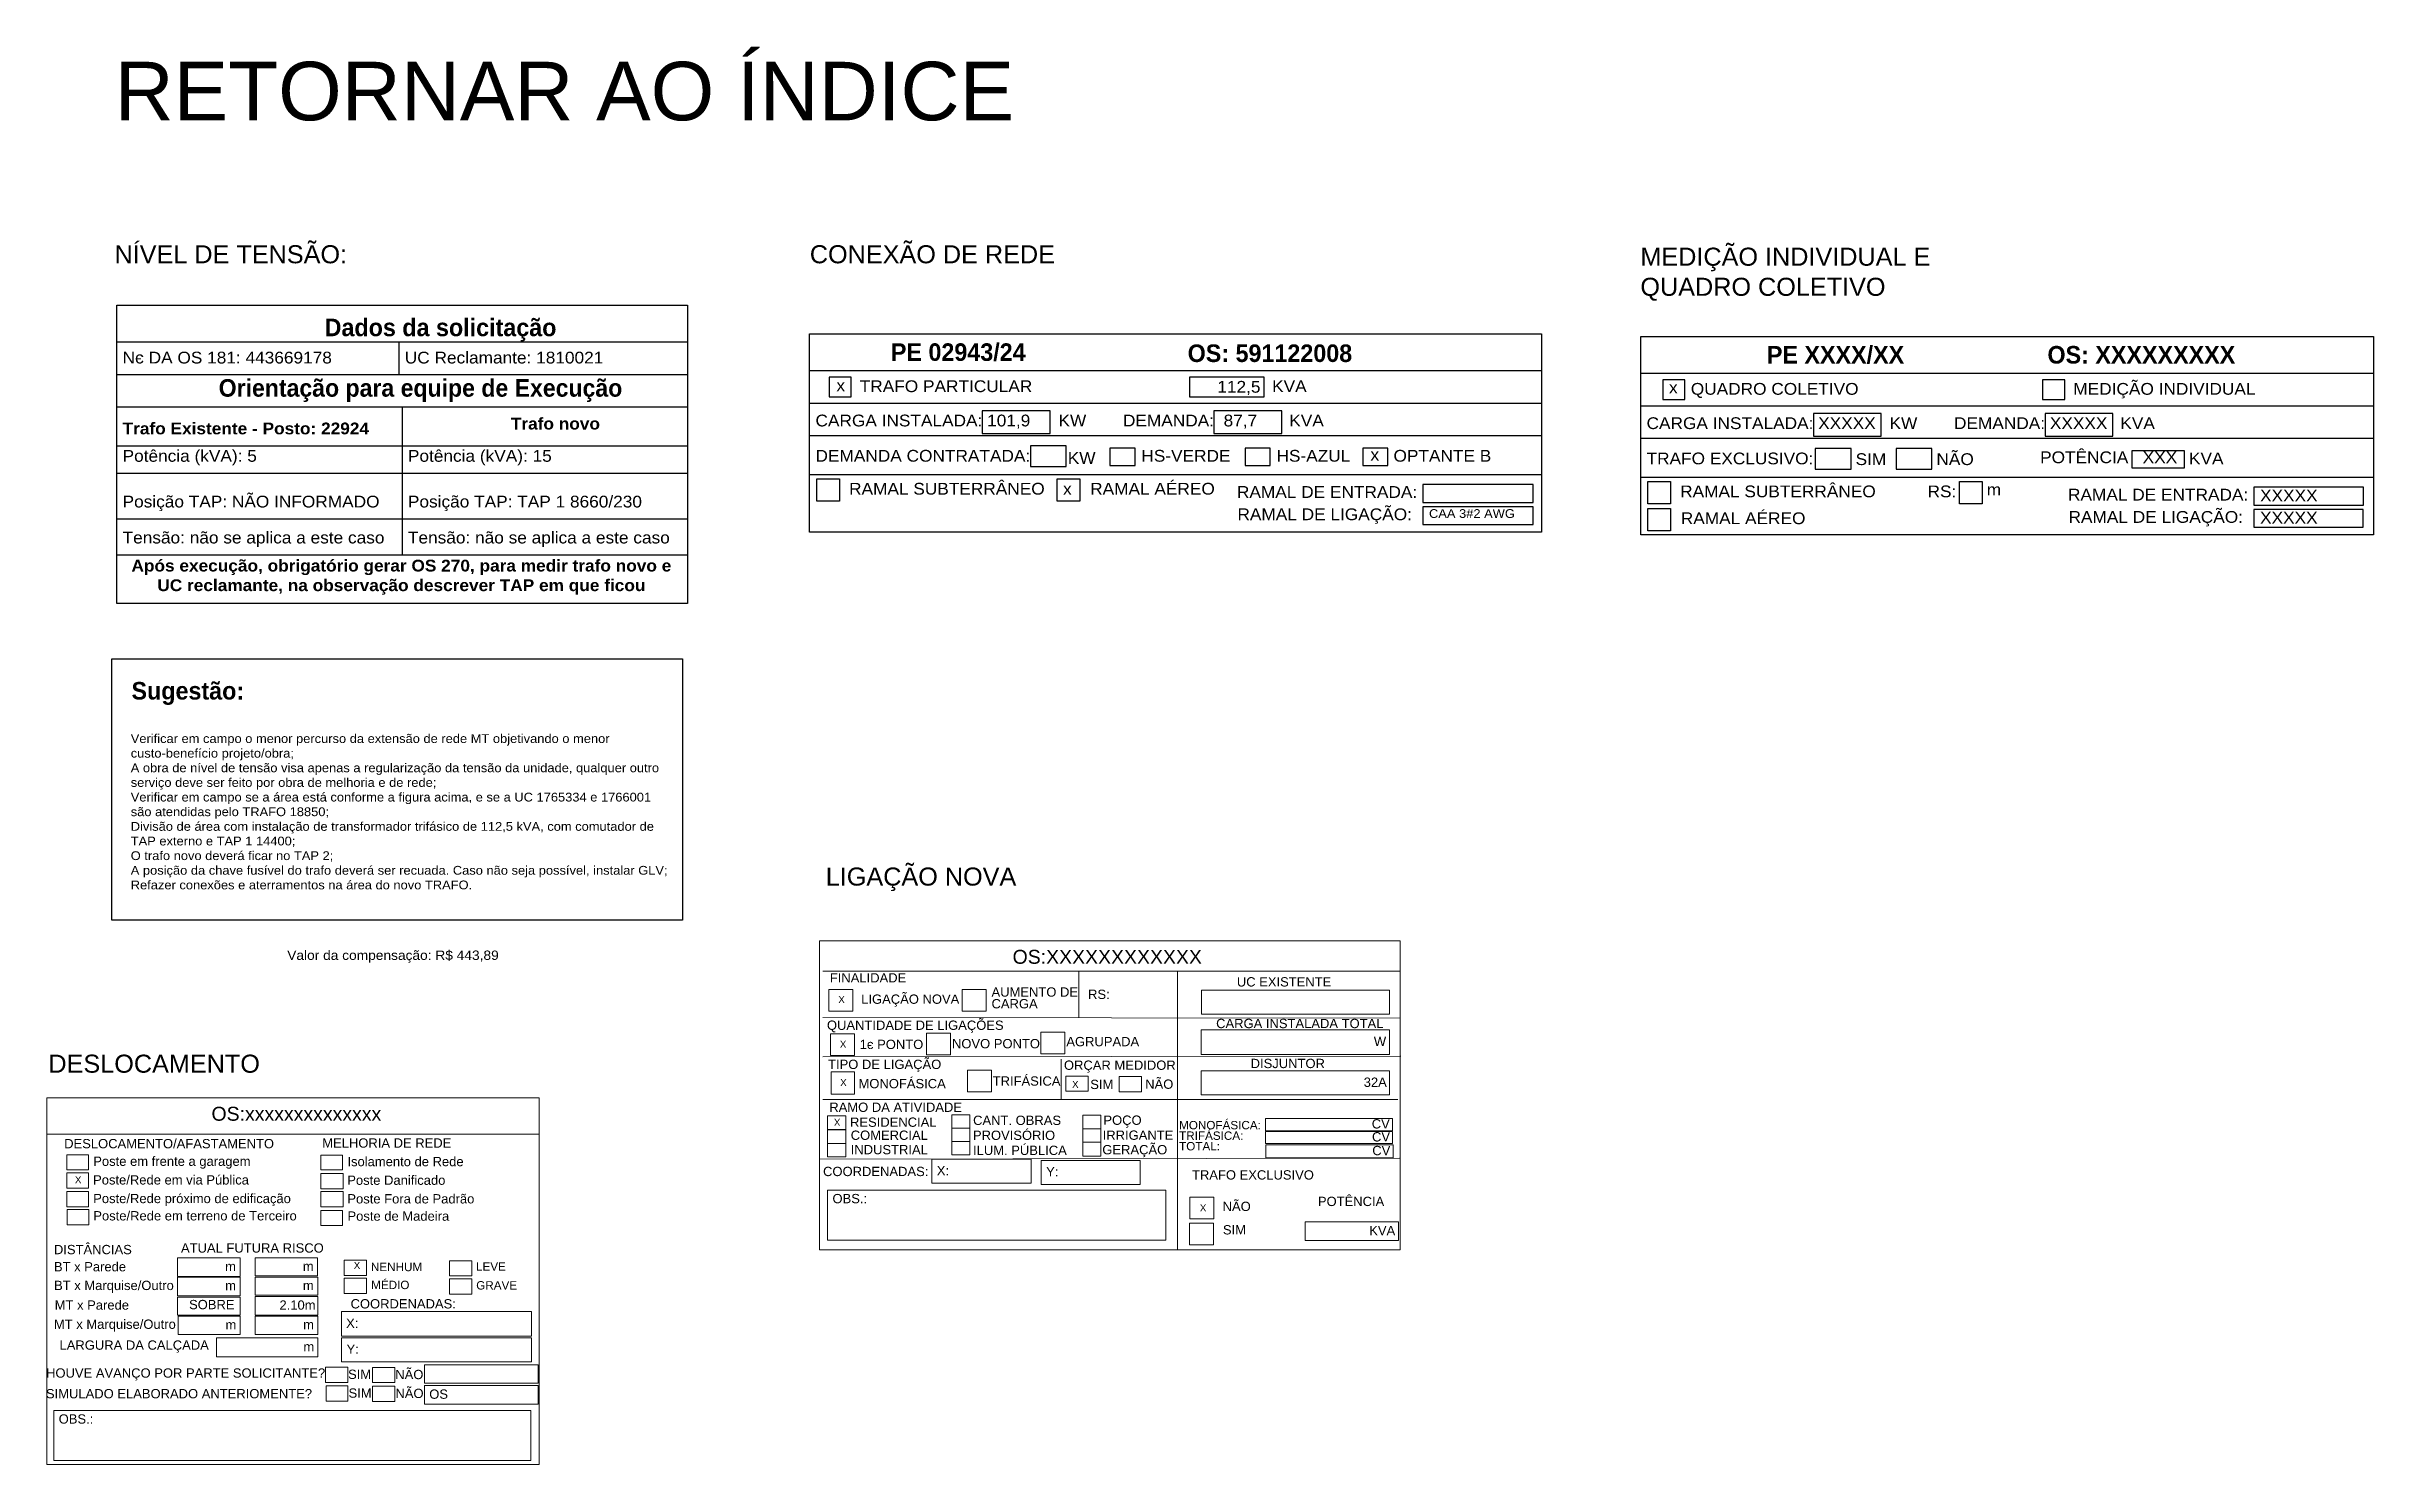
# Paper-space layout 'QUADROS' of a CAD drawing. Extents: x 32 to 430, y 127 to 369.
import ezdxf

# ---------------------------------------------------------------- set-up
doc = ezdxf.new("R2010")
doc.units = 0
doc.layers.add('FORMATO', color=7, linetype='Continuous')
doc.layers.add('Textos', color=7, linetype='Continuous')
doc.styles.get("Standard").update_dxf_attribs({"font": 'arial.ttf'})
doc.styles.add('textstyle3', font='arial.ttf')

psp = doc.layouts.new('QUADROS')

# ---------------------------------------------------------------- linework, layer by layer
at = {"color": 7}
for p, q in [((44.244681, 318.937612), (141.745351, 318.937612)), ((92.458132, 318.839952), (92.458132, 313.276785)), ((141.745351, 313.276785), (44.244681, 313.276785)), ((44.244681, 307.811278), (141.745351, 307.811278)), ((92.995016, 307.811278), (92.995016, 282.533373)), ((44.244681, 301.174592), (141.745351, 301.174592)), ((44.244681, 296.489872), (141.745351, 296.489872)), ((44.244681, 288.682006), (141.745351, 288.682006)), ((44.244681, 282.533373), (141.745351, 282.533373))]:
    psp.add_line(p, q, dxfattribs=at)
at = {"color": 0}
for p, q in [((162.63096, 314.052324), (287.651419, 314.052324)), ((304.620418, 313.598743), (429.814871, 313.598743)), ((287.651419, 308.391497), (162.63096, 308.391497)), ((429.814871, 307.937916), (304.620418, 307.937916)), ((162.63096, 302.925991), (287.651419, 302.925991)), ((304.620418, 302.47241), (429.814871, 302.47241)), ((162.63096, 296.289304), (287.651419, 296.289304)), ((304.620418, 295.835723), (429.814871, 295.835723))]:
    psp.add_line(p, q, dxfattribs=at)
at = {"color": 7}
psp.add_lwpolyline([(44.244681, 325.183905), (141.745351, 325.183905), (141.745351, 274.237453), (44.244681, 274.237453)], close=True, dxfattribs=at)
at = {"color": 0}
for points in [[(162.63096, 320.298617), (287.651419, 320.298617), (287.651419, 286.395844), (162.63096, 286.395844)], [(304.620418, 319.845037), (429.814871, 319.845037), (429.814871, 285.942263), (304.620418, 285.942263)]]:
    psp.add_lwpolyline(points, close=True, dxfattribs=at)
at = {"color": 8}
psp.add_lwpolyline([(43.382955, 264.806949), (140.883625, 264.806949), (140.883625, 220.131909), (43.382955, 220.131909)], close=True, dxfattribs=at)
at = {"color": 7, "lineweight": 20, "flags": 128}
for points in [[(164.29998, 163.8047), (164.29998, 216.611297), (263.512375, 216.611297), (263.512375, 163.8047), (164.29998, 163.8047)], [(164.900055, 211.410647), (263.412363, 211.410647)], [(208.605515, 211.410647), (208.605515, 203.50966)], [(225.507627, 211.410647), (225.507627, 163.904712)], [(165.90018, 204.609798), (165.90018, 208.31026), (170.000692, 208.31026), (170.000692, 204.609798), (165.90018, 204.609798)], [(188.703029, 204.609798), (188.703029, 208.31026), (192.803541, 208.31026), (192.803541, 204.609798), (188.703029, 204.609798)], [(229.608139, 204.109735), (229.608139, 208.210247), (261.71215, 208.210247), (261.71215, 204.109735), (229.608139, 204.109735)], [(164.900055, 203.50966), (263.512375, 203.409648)], [(166.200218, 197.008848), (166.200218, 200.70931), (170.30073, 200.70931), (170.30073, 197.008848), (166.200218, 197.008848)], [(182.602267, 197.10886), (182.602267, 200.809323), (186.702779, 200.809323), (186.702779, 197.10886), (182.602267, 197.10886)], [(202.104703, 197.308885), (202.104703, 201.009348), (206.205216, 201.009348), (206.205216, 197.308885), (202.104703, 197.308885)], [(229.508127, 197.208873), (229.508127, 201.409398), (261.71215, 201.409398), (261.71215, 197.208873), (229.508127, 197.208873)], [(164.900055, 196.808823), (263.612388, 196.908836)], [(205.605141, 196.408773), (205.605141, 189.507911)], [(166.30023, 190.408023), (166.30023, 194.208498), (170.30073, 194.208498), (170.30073, 190.408023), (166.30023, 190.408023)], [(189.591634, 190.797787), (189.591634, 194.498249), (193.692146, 194.498249), (193.692146, 190.797787), (189.591634, 190.797787)], [(206.405241, 190.908086), (206.405241, 193.508411), (210.205715, 193.508411), (210.205715, 190.908086), (206.405241, 190.908086)], [(215.506378, 190.808073), (215.506378, 193.408398), (219.306852, 193.408398), (219.306852, 190.808073), (215.506378, 190.808073)], [(229.508127, 190.308011), (229.508127, 194.408523), (261.71215, 194.408523), (261.71215, 190.308011), (229.508127, 190.308011)], [(32.312906, 189.772967), (32.312906, 127.165145), (116.423415, 127.165145), (116.423415, 189.772967), (32.312906, 189.772967)], [(263.112325, 189.507911), (164.900055, 189.507911)], [(186.902804, 184.607299), (186.902804, 186.907586), (190.003191, 186.907586), (190.003191, 184.607299), (186.902804, 184.607299)], [(32.312906, 183.572192), (116.323402, 183.572192)], [(165.700155, 184.307261), (165.700155, 186.707561), (168.800542, 186.707561), (168.800542, 184.307261), (165.700155, 184.307261)], [(165.700155, 182.006974), (165.700155, 184.407274), (168.800542, 184.407274), (168.800542, 182.006974), (165.700155, 182.006974)], [(186.919675, 182.336232), (186.919675, 184.636519), (190.020062, 184.636519), (190.020062, 182.336232), (186.919675, 182.336232)], [(209.305603, 184.507286), (209.305603, 186.807574), (212.40599, 186.807574), (212.40599, 184.507286), (209.305603, 184.507286)], [(209.305603, 182.206999), (209.305603, 184.507286), (212.40599, 184.507286), (212.40599, 182.206999), (209.305603, 182.206999)], [(240.500843, 184.162182), (240.500843, 186.262444), (262.203555, 186.262444), (262.203555, 184.162182), (240.500843, 184.162182)], [(240.500843, 181.961907), (240.500843, 184.062169), (262.203555, 184.062169), (262.203555, 181.961907), (240.500843, 181.961907)], [(35.713331, 177.47143), (35.713331, 180.071755), (39.413793, 180.071755), (39.413793, 177.47143), (35.713331, 177.47143)], [(79.118754, 177.47143), (79.118754, 179.971742), (82.819216, 179.971742), (82.819216, 177.47143), (79.118754, 177.47143)], [(263.412363, 179.506661), (164.29998, 179.306636)], [(165.700155, 179.706686), (165.700155, 182.006974), (168.800542, 182.006974), (168.800542, 179.706686), (165.700155, 179.706686)], [(183.502379, 175.206124), (183.502379, 179.306636), (200.504503, 179.306636), (200.504503, 175.206124), (183.502379, 175.206124)], [(186.919675, 180.035945), (186.919675, 182.336232), (190.020062, 182.336232), (190.020062, 180.035945), (186.919675, 180.035945)], [(202.204716, 175.006099), (202.204716, 179.106611), (219.106827, 179.106611), (219.106827, 175.006099), (202.204716, 175.006099)], [(209.305603, 179.806699), (209.305603, 182.206999), (212.40599, 182.206999), (212.40599, 179.806699), (209.305603, 179.806699)], [(240.600856, 179.561607), (240.600856, 181.761882), (262.303567, 181.761882), (262.303567, 179.561607), (240.600856, 179.561607)], [(35.713331, 174.371043), (35.713331, 176.971368), (39.413793, 176.971368), (39.413793, 174.371043), (35.713331, 174.371043)], [(79.118754, 174.27103), (79.118754, 176.871355), (82.919229, 176.871355), (82.919229, 174.27103), (79.118754, 174.27103)], [(35.713331, 171.170643), (35.713331, 173.770968), (39.413793, 173.770968), (39.413793, 171.170643), (35.713331, 171.170643)], [(79.118754, 171.170643), (79.118754, 173.770968), (82.919229, 173.770968), (82.919229, 171.170643), (79.118754, 171.170643)], [(165.700155, 165.504912), (165.700155, 174.005974), (223.507377, 174.005974), (223.507377, 165.504912), (165.700155, 165.504912)], [(227.60789, 169.105362), (227.60789, 172.805824), (231.708402, 172.805824), (231.708402, 169.105362), (227.60789, 169.105362)], [(35.769239, 168.11646), (35.769239, 170.716785), (39.469702, 170.716785), (39.469702, 168.11646), (35.769239, 168.11646)], [(79.118754, 167.970243), (79.118754, 170.570568), (82.819216, 170.570568), (82.819216, 167.970243), (79.118754, 167.970243)], [(227.507877, 164.704812), (227.507877, 168.405274), (231.608389, 168.405274), (231.608389, 164.704812), (227.507877, 164.704812)], [(247.310351, 165.4049), (247.310351, 168.605299), (263.212338, 168.605299), (263.212338, 165.4049), (247.310351, 165.4049)], [(54.615693, 159.269156), (54.615693, 162.469556), (65.31703, 162.469556), (65.31703, 159.269156), (54.615693, 159.269156)], [(54.615693, 155.968744), (54.615693, 159.169144), (65.31703, 159.169144), (65.31703, 155.968744), (54.615693, 155.968744)], [(67.917354, 159.369169), (67.917354, 162.469556), (78.518679, 162.469556), (78.518679, 159.369169), (67.917354, 159.369169)], [(67.917354, 156.068756), (67.917354, 159.169144), (78.618691, 159.169144), (78.618691, 156.068756), (67.917354, 156.068756)], [(83.119254, 159.469181), (83.119254, 162.069506), (86.919728, 162.069506), (86.919728, 159.469181), (83.119254, 159.469181)], [(101.121503, 159.369169), (101.121503, 161.969493), (104.921978, 161.969493), (104.921978, 159.369169), (101.121503, 159.369169)], [(54.615693, 152.668331), (54.615693, 155.768719), (65.31703, 155.768719), (65.31703, 152.668331), (54.615693, 152.668331)], [(67.917354, 152.668331), (67.917354, 155.868731), (78.618691, 155.868731), (78.618691, 152.668331), (67.917354, 152.668331)], [(83.119254, 156.368794), (83.119254, 158.969119), (86.919728, 158.969119), (86.919728, 156.368794), (83.119254, 156.368794)], [(101.121503, 156.268781), (101.121503, 158.869106), (104.921978, 158.869106), (104.921978, 156.268781), (101.121503, 156.268781)], [(54.715705, 149.367919), (54.715705, 152.468306), (65.31703, 152.468306), (65.31703, 149.367919), (54.715705, 149.367919)], [(67.917354, 149.367919), (67.917354, 152.468306), (78.618691, 152.468306), (78.618691, 149.367919), (67.917354, 149.367919)], [(82.619191, 149.067882), (82.619191, 153.268406), (115.123252, 153.268406), (115.123252, 149.067882), (82.619191, 149.067882)], [(61.31653, 145.567444), (61.31653, 148.767844), (78.618691, 148.767844), (78.618691, 145.567444), (61.31653, 145.567444)], [(82.619191, 144.667332), (82.619191, 148.767844), (115.123252, 148.767844), (115.123252, 144.667332), (82.619191, 144.667332)], [(79.916646, 141.181939), (79.916646, 143.782264), (83.717121, 143.782264), (83.717121, 141.181939), (79.916646, 141.181939)], [(87.960402, 141.140847), (87.960402, 143.741172), (91.760877, 143.741172), (91.760877, 141.140847), (87.960402, 141.140847)], [(96.830305, 141.066882), (96.830305, 144.167269), (116.232729, 144.167269), (116.232729, 141.066882), (96.830305, 141.066882)], [(80.016659, 137.981539), (80.016659, 140.581864), (83.717121, 140.581864), (83.717121, 137.981539), (80.016659, 137.981539)], [(87.960402, 137.940447), (87.960402, 140.540772), (91.760877, 140.540772), (91.760877, 137.940447), (87.960402, 137.940447)], [(96.830305, 137.466432), (96.830305, 140.666832), (116.232729, 140.666832), (116.232729, 137.466432), (96.830305, 137.466432)], [(33.513056, 127.865233), (33.513056, 136.366295), (115.02324, 136.366295), (115.02324, 127.865233), (33.513056, 127.865233)]]:
    psp.add_lwpolyline(points, dxfattribs=at)
at = {"layer": 'Textos'}
for points in [[(169.735432, 312.906316), (165.952892, 312.906316), (165.952892, 309.527754), (169.735432, 309.527754)], [(240.307424, 312.906316), (227.538677, 312.906316), (227.538677, 309.527754), (240.307424, 309.527754)], [(312.17774, 312.452736), (308.3952, 312.452736), (308.3952, 309.074173), (312.17774, 309.074173)], [(377.078481, 312.452736), (373.295941, 312.452736), (373.295941, 309.074173), (377.078481, 309.074173)], [(203.730408, 307.140487), (192.126151, 307.140487), (192.126151, 303.292804), (203.730408, 303.292804)], [(243.314925, 307.140487), (231.710668, 307.140487), (231.710668, 303.292804), (243.314925, 303.292804)], [(385.304383, 306.686906), (373.700126, 306.686906), (373.700126, 302.839223), (385.304383, 302.839223)], [(206.442345, 301.150074), (200.340486, 301.150074), (200.340486, 297.61927), (206.442345, 297.61927)], [(218.238123, 300.781184), (213.930816, 300.781184), (213.930816, 297.833853), (218.238123, 297.833853)], [(241.327894, 300.781184), (237.020587, 300.781184), (237.020587, 297.833853), (241.327894, 297.833853)], [(261.440471, 300.781184), (257.133164, 300.781184), (257.133164, 297.833853), (261.440471, 297.833853)], [(340.550474, 300.696493), (334.448615, 300.696493), (334.448615, 297.16569), (340.550474, 297.16569)], [(354.358256, 300.696493), (348.256397, 300.696493), (348.256397, 297.16569), (354.358256, 297.16569)], [(397.558506, 300.327603), (388.538034, 300.327603), (388.538034, 297.380273), (397.558506, 297.380273)], [(163.83532, 295.530617), (167.732773, 295.530617), (167.732773, 291.691544), (163.83532, 291.691544)], [(204.909523, 295.530617), (208.806975, 295.530617), (208.806975, 291.691544), (204.909523, 291.691544)], [(286.2683, 294.556038), (267.372834, 294.556038), (267.372834, 291.493666), (286.2683, 291.493666)], [(305.824778, 295.077036), (309.722231, 295.077036), (309.722231, 291.237963), (305.824778, 291.237963)], [(359.060449, 295.077036), (362.957901, 295.077036), (362.957901, 291.237963), (359.060449, 291.237963)], [(286.2683, 290.76312), (267.372834, 290.76312), (267.372834, 287.700748), (286.2683, 287.700748)], [(305.824778, 290.486017), (309.722231, 290.486017), (309.722231, 286.646944), (305.824778, 286.646944)]]:
    psp.add_lwpolyline(points, close=True, dxfattribs=at)
at = {"layer": 'Textos', "color": 7}
for points in [[(345.719866, 306.686906), (334.115609, 306.686906), (334.115609, 302.839223), (345.719866, 302.839223)], [(428.137641, 294.102457), (409.362292, 294.102457), (409.362292, 291.040086), (428.137641, 291.040086)], [(428.074049, 290.309539), (409.362292, 290.309539), (409.362292, 287.247167), (428.074049, 287.247167)]]:
    psp.add_lwpolyline(points, close=True, dxfattribs=at)

# ---------------------------------------------------------------- texts
at = {"color": 7, "style": 'textstyle3'}
for s, height, p in [('OS:XXXXXXXXXXXX', 2.38125, (197.303143, 212.686369)), ('FINALIDADE', 1.5875, (166.076497, 209.495586)), ('X', 1.190625, (167.526236, 205.99285)), ('LIGAÇÃO NOVA', 1.5875, (171.441005, 205.854056)), ('AUMENTO DE ', 1.5875, (193.704591, 207.071531)), ('RS:', 1.5875, (210.199514, 206.679565)), ('UC EXISTENTE ', 1.5875, (235.618376, 208.810241)), ('QUANTIDADE DE LIGAÇÕES', 1.5875, (165.586647, 201.401808)), ('CARGA ', 1.5875, (193.704591, 205.071287)), ('CARGA INSTALADA TOTAL', 1.5875, (232.081175, 201.69524)), ('X ', 1.190625, (167.791379, 198.36136)), ('1є PONTO', 1.5875, (171.180682, 198.130206)), ('NOVO PONTO', 1.5875, (186.949466, 198.252212)), ('AGRUPADA ', 1.5875, (206.485959, 198.603744)), ('W', 1.5875, (259.030534, 198.625298)), ('TIPO DE LIGAÇÃO', 1.5875, (165.778044, 194.718749)), ('ORÇAR MEDIDOR', 1.5875, (206.080824, 194.574526)), ('DISJUNTOR ', 1.5875, (237.981591, 194.869213)), ('X', 1.190625, (167.84945, 191.807195)), ('MONOFÁSICA', 1.5875, (170.983514, 191.427016)), ('TRIFÁSICA', 1.5875, (193.903525, 191.869692)), ('X ', 1.190625, (207.47255, 191.487965)), ('SIM ', 1.5875, (210.573887, 191.290912)), ('NÃO', 1.5875, (219.960645, 191.333401)), ('32A', 1.5875, (257.296833, 191.66459)), ('OS:xxxxxxxxxxxxxx', 2.38125, (60.431664, 185.877816)), ('RAMO DA ATIVIDADE', 1.5875, (165.989571, 187.390039)), ('MELHORIA DE REDE', 1.5875, (79.359557, 181.281025)), ('X', 1.190625, (166.768444, 185.013187)), ('RESIDENCIAL', 1.5875, (169.527932, 184.842529)), ('COMERCIAL ', 1.5875, (169.648738, 182.611705)), ('CANT. OBRAS', 1.5875, (190.556848, 185.158479)), ('PROVISÓRIO ', 1.5875, (190.530367, 182.598921)), ('IRRIGANTE', 1.5875, (212.694328, 182.622663)), ('POÇO', 1.5875, (212.821535, 185.180394)), ('TRIFÁSICA: ', 1.42875, (225.753441, 182.613625)), ('MONOFÁSICA:', 1.42875, (225.753441, 184.413838)), ('CV', 1.5875, (258.66838, 184.553137)), ('CV', 1.5875, (258.714846, 182.337058)), ('DESLOCAMENTO/AFASTAMENTO ', 1.5875, (35.266103, 181.173151)), ('Poste em frente a garagem', 1.5875, (40.233349, 178.164979)), ('Isolamento de Rede', 1.5875, (83.659553, 178.111624)), ('INDUSTRIAL ', 1.5875, (169.648738, 180.151681)), ('ILUM. PÚBLICA', 1.5875, (190.544977, 180.033711)), ('GERAÇÃO', 1.5875, (212.635886, 180.138897)), ('TOTAL: ', 1.42875, (225.753441, 180.813391)), ('CV', 1.5875, (258.761225, 179.993381)), ('X ', 1.190625, (37.103109, 175.197035)), ('Poste/Rede em via Pública', 1.5875, (40.206714, 174.98451)), ('Poste Danificado', 1.5875, (83.632939, 174.931133)), ('COORDENADAS: ', 1.5875, (164.924489, 176.420073)), ('X: ', 1.5875, (184.355226, 176.55832)), ('Y: ', 1.5875, (203.035029, 176.384278)), ('TRAFO EXCLUSIVO', 1.5875, (227.959821, 175.832912)), ('Poste/Rede próximo de edificação', 1.5875, (40.225274, 171.804009)), ('Poste Fora de Padrão', 1.5875, (83.651457, 171.750653)), ('OBS.:', 1.5875, (166.532541, 171.785097)), ('X ', 1.190625, (229.296743, 170.401575)), ('NÃO', 1.5875, (233.190337, 170.454558)), ('POTÊNCIA ', 1.5875, (249.469662, 171.304614)), ('Poste/Rede em terreno de Terceiro', 1.5875, (40.243835, 168.849377)), ('Poste de Madeira', 1.5875, (83.670017, 168.796042)), ('SIM', 1.5875, (233.245329, 166.454027)), ('KVA', 1.5875, (258.23954, 166.320853)), ('DISTÂNCIAS ', 1.5875, (33.513346, 163.080155)), ('ATUAL FUTURA RISCO', 1.5875, (55.223756, 163.352221)), ('BT x Parede ', 1.5875, (33.513561, 160.148497)), ('m ', 1.5875, (62.764403, 160.203167)), ('m ', 1.5875, (76.037645, 160.22894)), ('X', 1.190625, (84.740976, 160.564266)), ('NENHUM', 1.42875, (87.676362, 160.18466)), ('LEVE', 1.42875, (105.627505, 160.25621)), ('BT x Marquise/Outro ', 1.5875, (33.54054, 156.955109)), ('MT x Parede ', 1.5875, (33.646714, 153.603365)), ('SOBRE', 1.5875, (56.60241, 153.682857)), ('m ', 1.5875, (62.772391, 156.921896)), ('2.10m', 1.5875, (72.04664, 153.600114)), ('m ', 1.5875, (76.045612, 156.947702)), ('COORDENADAS:', 1.5875, (84.198409, 153.815066)), ('MÉDIO ', 1.42875, (87.71387, 157.118977)), ('GRAVE ', 1.42875, (105.665014, 157.043982)), ('MT x Marquise/Outro', 1.5875, (33.515348, 150.330793)), ('m ', 1.5875, (62.824972, 150.238551)), ('m ', 1.5875, (76.098214, 150.264357)), ('X:', 1.5875, (83.435621, 150.484725)), ('LARGURA DA CALÇADA ', 1.5875, (34.47035, 146.760544)), ('m', 1.5875, (76.13822, 146.479058)), ('Y:', 1.5875, (83.509217, 146.061459)), ('HOUVE AVANÇO POR PARTE SOLICITANTE? ', 1.5875, (32.17283, 141.9913)), ('SIM ', 1.5875, (83.767549, 141.775041)), ('NÃO', 1.5875, (91.838046, 141.736066)), ('SIMULADO ELABORADO ANTERIOMENTE? ', 1.5875, (32.150801, 138.462463)), ('SIM', 1.5875, (83.846915, 138.563878)), ('NÃO', 1.5875, (91.861947, 138.511069)), ('OS', 1.5875, (97.639734, 138.384602)), ('OBS.:', 1.5875, (34.32697, 134.140858))]:
    psp.add_text(s, height=height, dxfattribs=at).set_placement(p)
at = {"attachment_point": 1}
for s, insert, char_height, width in [('RETORNAR AO ÍNDICE', (43.891565, 366.766946), 10, 270.202644), ('CONEXÃO DE REDE', (162.659008, 335.432481), 3.083617, 56.605434), ('MEDIÇÃO INDIVIDUAL E QUADRO COLETIVO', (304.565959, 335.015983), 3.083617, 56.605434)]:
    psp.add_mtext(s, dxfattribs=dict(at, insert=insert, char_height=char_height, width=width))
at = {"color": 7, "char_height": 3.083617, "width": 56.605434, "attachment_point": 1}
for s, insert in [('NÍVEL DE TENSÃO:', (43.864646, 335.432481)), ('LIGAÇÃO NOVA', (165.384705, 229.130304)), ('DESLOCAMENTO', (32.568931, 197.165314))]:
    psp.add_mtext(s, dxfattribs=dict(at, insert=insert))
at = {"layer": 'FORMATO', "color": 7, "attachment_point": 1}
for s, insert, char_height, width in [('{\\fArial|b1|i0|c0|p34;\\W0.95;Dados da solicitação}', (79.768118, 322.893983), 3, 47.134798), ('{\\W1.05;Nє DA OS 181: 443669178}', (45.245104, 317.240902), 2.01, 42.893056), ('{\\W1.05;UC Reclamante: 1810021}', (93.458555, 317.240902), 2.01, 42.893056), ('{\\fArial|b1|i0|c0|p34;\\W0.94;Orientação para equipe de Execução}', (61.662514, 312.559896), 3, 83.271397), ('{\\fArial|b1|i0|c0|p0;\\W1.05;Trafo Existente - Posto: 22924}', (45.245104, 305.138709), 2.01, 46.786905), ('{\\fArial|b1|i0|c0|p0;\\W1.05;Trafo novo}', (111.576726, 305.963732), 2.01, 42.893056), ('{\\W1.05;Potência (kVA): 5}', (45.245104, 300.453989), 2.01, 42.893056), ('{\\W1.05;Potência (kVA): 15}', (93.995439, 300.453989), 2.01, 42.893056), ('{\\W1.05;Posição TAP: NÃO INFORMADO}', (45.245104, 292.646123), 2.01, 48.43878), ('{\\W1.05;Posição TAP: TAP 1 8660/230}', (93.995439, 292.646123), 2.01, 42.893056), ('{\\W1.05;Tensão: não se aplica a este caso}', (45.245104, 286.49749), 2.01, 46.243056), ('{\\W1.05;Tensão: não se aplica a este caso}', (93.995439, 286.49749), 2.01, 47.965913), ('\\pxqcsm1;{\\fArial|b1|i0|c0|p0;\\W1.05;Após execução, obrigatório gerar OS 270, para medir trafo novo e \\PUC reclamante, na observação descrever TAP em que ficou}', (44.126694, 281.708371), 2.01, 97.50067)]:
    psp.add_mtext(s, dxfattribs=dict(at, insert=insert, char_height=char_height, width=width))
at = {"layer": 'FORMATO', "color": 1, "attachment_point": 1}
for s, insert, char_height, width in [('{\\fArial|b1|i0|c0|p34;\\W0.95;PE 02943/24}', (176.511456, 318.676408), 3, 26.901563), ('{\\fArial|b1|i0|c0|p34;\\W0.95;OS: 591122008}', (227.21557, 318.485633), 3, 34.645714), ('{\\W1.05;TRAFO PARTICULAR}', (171.190717, 312.355615), 2.01, 42.893056), ('{\\W1.05;KVA}', (241.64754, 312.355615), 2.01, 42.893056), ('{\\W1.05;QUADRO COLETIVO}', (313.180175, 311.902034), 2.01, 29.300641), ('{\\W1.05;MEDIÇÃO INDIVIDUAL}', (378.533767, 311.902034), 2.01, 31.999135), ('{\\W1.05;CARGA INSTALADA: 101,9}', (163.631384, 306.494251), 2.01, 46.786905), ('{\\W1.05;KW}', (205.145098, 306.494251), 2.01, 5.392515), ('{\\W1.05;DEMANDA:  87,7}', (216.158889, 306.494251), 2.01, 27.345609), ('{\\W1.05;KVA}', (244.57927, 306.494251), 2.01, 5.392515), ('{\\W1.05;CARGA INSTALADA: XXXXX}', (305.620842, 306.04067), 2.01, 46.786905), ('{\\W1.05;KW}', (347.134556, 306.04067), 2.01, 5.392515), ('{\\W1.05;DEMANDA: XXXXX}', (358.148347, 306.04067), 2.01, 27.345609), ('{\\W1.05;KVA}', (386.568728, 306.04067), 2.01, 5.392515), ('{\\W1.05;DEMANDA CONTRATADA: }', (163.631384, 300.468991), 2.01, 42.803041), ('{\\W1.05;KW}', (206.731849, 300.10016), 2.01, 5.392515), ('{\\W1.05;HS-VERDE}', (219.303664, 300.468991), 2.01, 14.907051), ('{\\W1.05;HS-AZUL}', (242.393435, 300.468991), 2.01, 14.907051), ('{\\W1.05;OPTANTE B}', (262.384191, 300.468991), 2.01, 16.431558), ('{\\W1.05;TRAFO EXCLUSIVO:}', (305.620842, 300.01541), 2.01, 28.695155), ('{\\W1.05;SIM}', (341.334874, 299.893742), 2.01, 5.392515), ('{\\W1.05;NÃO}', (355.142655, 299.893742), 2.01, 5.392515), ('{\\W1.05;POTÊNCIA   XXX}', (372.858835, 300.214026), 2.01, 24.004307), ('{\\W1.05;KVA}', (398.298019, 300.01541), 2.01, 5.456245), ('{\\W1.05;RAMAL SUBTERRÂNEO}', (169.371542, 294.841402), 2.01, 33.514273), ('{\\W1.05; RAMAL AÉREO}', (209.738725, 294.841402), 2.01, 22.539785), ('{\\W1.05;RAMAL DE ENTRADA:}', (235.638763, 294.285484), 2.01, 30.330236), ('{\\W1.05;RAMAL SUBTERRÂNEO}', (311.361, 294.387821), 2.01, 33.514273), ('{\\W1.05;RS:       }', (353.629473, 294.387821), 2.01, 4.880023), ('{\\W1.05;m}', (363.742301, 294.694079), 2.01, 5.392515), ('{\\W1.05;RAMAL DE LIGAÇÃO:}', (235.72016, 290.476033), 2.01, 30.330236), ('{\\W1.05; RAMAL AÉREO}', (310.65398, 289.796802), 2.01, 22.539785), ('{\\W1.05;RAMAL DE ENTRADA:}', (377.628221, 293.831903), 2.01, 30.330236), ('{\\W1.05;RAMAL DE LIGAÇÃO:}', (377.709618, 290.022452), 2.01, 30.330236), ('{\\W1.05; XXXXX}', (409.620572, 293.684926), 2.01, 10.80394), ('{\\W1.05; XXXXX}', (409.620572, 289.892008), 2.01, 10.80394)]:
    psp.add_mtext(s, dxfattribs=dict(at, insert=insert, char_height=char_height, width=width))
at = {"layer": 'FORMATO', "color": 0, "attachment_point": 1}
for s, insert, char_height, width in [('{\\fArial|b1|i0|c0|p34;\\C1;\\W0.95;PE\\C0; \\C1;XXXX/XX}', (326.179608, 318.222828), 3, 26.901563), ('{\\fArial|b1|i0|c0|p34;\\C1;\\W0.95;OS:\\C0; \\C1;XXXXXXXXX}', (374.117484, 318.222828), 3, 34.645714), ('{\\C1;\\W1.05;x}', (167.209867, 312.495422), 2.01, 2.536429), ('{\\C1;\\W1.05;112,5}', (232.283769, 312.253897), 2.01, 2.536429), ('{\\C1;\\W1.05;x}', (309.457078, 312.142846), 2.01, 2.536429), ('{\\C1;\\W1.05;x}', (258.452456, 300.669108), 2.01, 2.536429), ('{\\C1;\\W1.05;x}', (205.926904, 294.823788), 2.01, 2.536429), ('{\\W1.05; \\H0.74627x;\\C1;CAA 3#2 AWG}', (267.631114, 290.345589), 2.01, 23.035596)]:
    psp.add_mtext(s, dxfattribs=dict(at, insert=insert, char_height=char_height, width=width))
at = {"layer": 'FORMATO', "color": 250, "true_color": 0x333333, "attachment_point": 1}
for s, insert, char_height, width in [('{\\fArial|b1|i0|c0|p34;\\W0.95;Sugestão:}', (46.770181, 260.825648), 3, 47.134798), ('{\\W1.05;Verificar em campo o menor percurso da extensão de rede MT objetivando o menor custo-benefício projeto/obra;\\PA obra de nível de tensão visa apenas a regularização da tensão da unidade, qualquer outro serviço deve ser feito por obra de melhoria e de rede;\\PVerificar em campo se a área está conforme a figura acima, e se a UC 1765334 e 1766001 são atendidas pelo TRAFO 18850;\\PDivisão de área com instalação de transformador trifásico de 112,5 kVA, com comutador de TAP externo e TAP 1 14400;\\PO trafo novo deverá ficar no TAP 2;\\PA posição da chave fusível do trafo deverá ser recuada. Caso não seja possível, instalar GLV;\\PRefazer conexões e aterramentos na área do novo TRAFO.}', (46.638551, 251.910621), 1.5, 90.576204)]:
    psp.add_mtext(s, dxfattribs=dict(at, insert=insert, char_height=char_height, width=width))
at = {"layer": 'FORMATO', "color": 14, "insert": (73.375129, 214.952158), "char_height": 1.6, "width": 53.254749, "attachment_point": 1}
psp.add_mtext('{\\W1.05;Valor da compensação: R$ 443,89}', dxfattribs=at)

doc.saveas('drawing.dxf')
